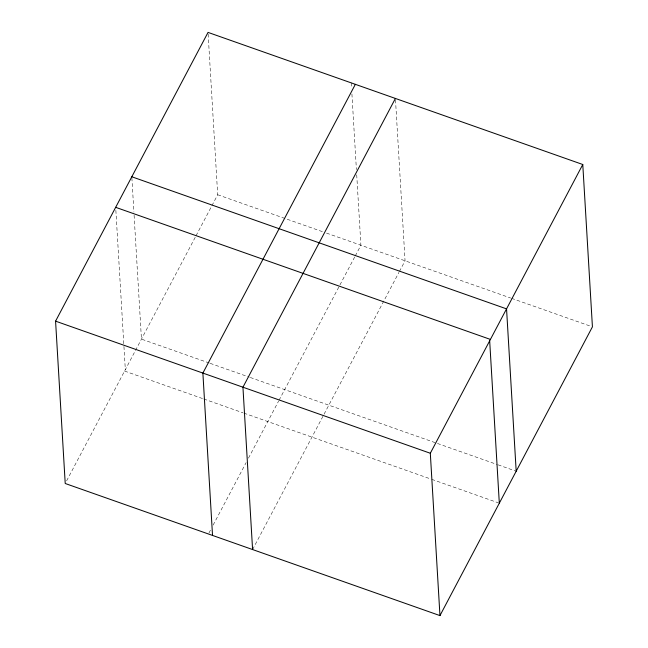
<?xml version="1.0" encoding="UTF-8"?>
<svg xmlns="http://www.w3.org/2000/svg" width="648" height="648" viewBox="0 0 648 648"><rect width="100%" height="100%" fill="white"/><g stroke="black" fill="none" stroke-linecap="round" stroke-linejoin="round"><path stroke-width="0.49" stroke-dasharray="3.24 2.43" d="M66.631 480.824L195.575 236.633M196.044 235.742L217.688 194.748L208.04 32.4M208.907 533.093L210.794 529.521M213.143 525.066L246.127 462.607M248.484 458.144L278.575 401.144M279.045 400.262L354.788 256.819M355.258 255.928L360.904 245.236L356.708 174.644M252.59 549.553L398.941 272.379M399.411 271.488L405.057 260.796L395.474 99.46M217.688 194.748L322.712 231.765M326.535 233.118L510.632 298.015M511.58 298.347L591.478 326.511M209.239 363.018L141.45 339.123L133.966 213.079M210.195 363.358L249.342 377.152M250.298 377.492L497.17 464.519M498.118 464.851L516.189 471.226M124.586 371.069L202.873 398.674M203.828 399.006L242.976 412.808M243.931 413.141L430.839 479.034M431.795 479.366L498.369 502.84M351.257 82.887L351.556 87.925M351.921 93.976L356.408 169.606M131.868 177.787L133.909 212.066M115.862 210.349L123.889 345.473M123.946 346.478L125.323 369.668"/><path stroke-width="0.97" d="M55.574 321.157L208.04 32.4L582.779 164.503L592.426 326.843L439.96 615.6L65.221 483.497L55.574 321.157L430.312 453.252L439.96 615.6M355.355 84.329L202.881 373.078L212.528 535.426M395.41 98.447L242.943 387.204L252.59 549.553M430.312 453.252L582.779 164.503M131.811 176.774L506.55 308.877L516.189 471.226M115.676 207.328L490.415 339.422M489.677 340.824L499.316 503.172"/></g></svg>
